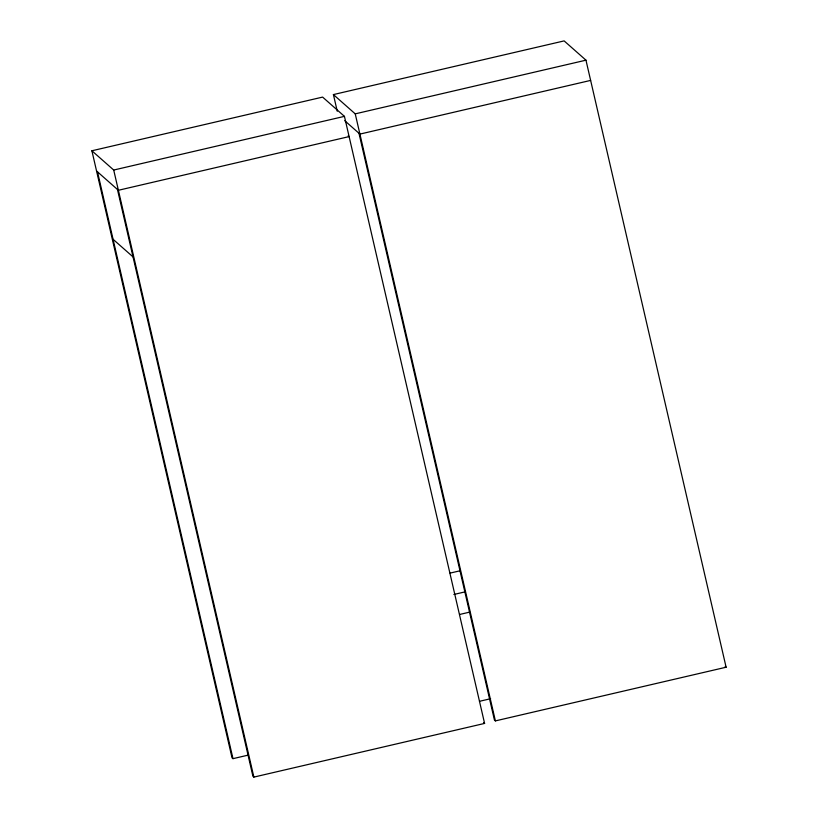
<?xml version="1.0" encoding="UTF-8"?>
<svg xmlns="http://www.w3.org/2000/svg" width="818" height="818" viewBox="0 0 818 818"><rect width="100%" height="100%" fill="white"/><g stroke="black" fill="none" stroke-linecap="round" stroke-linejoin="round"><path stroke-width="1.23" d="M247.864 755.198L232.977 758.654L232.036 757.826L91.892 150.778L322.619 97.097L344.439 116.36L484.593 723.419L253.866 777.1L252.926 776.272L117.455 189.449M337.261 111.248L333.407 94.581L564.134 40.9L585.964 60.174L726.108 667.222L495.381 720.903L494.45 720.085L358.969 133.262M91.892 150.778L113.712 170.042L344.439 116.36M333.407 94.581L355.237 113.855L585.964 60.174M590.637 80.409L359.91 134.091L344.726 120.686M450.084 573.101L460.043 570.79M453.867 594.481L465.064 591.874M459.777 614.43L469.736 612.109M479.46 701.312L490.616 698.715M348.182 135.768L349.112 136.596L118.385 190.277L96.565 171.013M725.177 666.404L726.108 667.222M113.068 239.285L133.027 256.903M483.653 722.591L484.593 723.419M355.237 113.855L495.381 720.903M113.712 170.042L253.866 777.1M97.495 171.831L232.977 758.654"/></g></svg>
